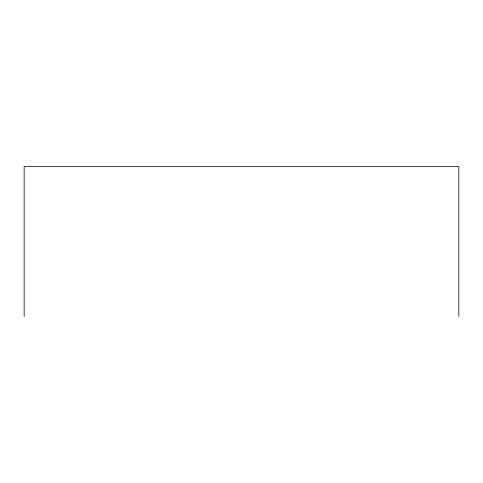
<?xml version="1.0" encoding="UTF-8"?>
<svg xmlns="http://www.w3.org/2000/svg" width="483" height="483" viewBox="0 0 483 483"><rect width="100%" height="100%" fill="white"/><g stroke="black" fill="none" stroke-linecap="round" stroke-linejoin="round"><path stroke-width="0.72" d="M458.85 316.468L458.85 166.532L24.15 166.532L24.15 316.468"/></g></svg>
